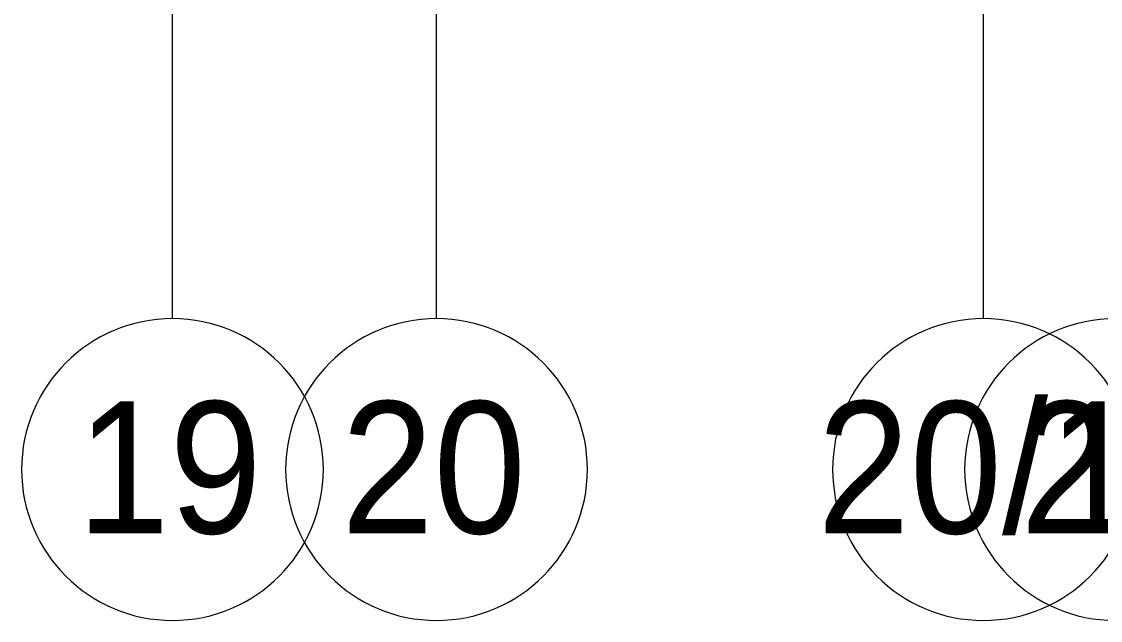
# Model space of a CAD drawing. Header units: millimetres. Extents: x -164500 to 426394, y -23753 to 102118.
# Drawn here: x 218532 to 224252, y -3507 to -332 of the extents above; entities that cross this region are included whole.
import ezdxf

# ---------------------------------------------------------------- set-up
doc = ezdxf.new("R2010")
doc.units = ezdxf.units.MM
doc.layers.add('Оси', color=7, linetype='Continuous', lineweight=9)
doc.layers.add('Оси-1', color=7, linetype='Continuous', lineweight=20)
doc.styles.add('Arial', font='arial.ttf', dxfattribs={"width": 0.9, "height": 700})

# ---------------------------------------------------------------- blocks, each defined once
blk = doc.blocks.new('Ось сетки - D8-29747960-Объем проектирования 2 этажа')
at = {"layer": 'Оси-1'}
for start, end in [(360, 180), (180, 360)]:
    blk.add_arc((0, 0), 4, start, end, dxfattribs=at)

msp = doc.modelspace()

# ---------------------------------------------------------------- linework, layer by layer
at = {"layer": 'Оси'}
for points in [[(219332.123, -1907.2), (219332.123, 3092.8), (219332.123, 22397.13), (219332.123, 27397.13)], [(220732.123, -1907.2), (220732.123, 3092.8), (220732.123, 22397.13), (220732.123, 27397.13)], [(223632.123, -1907.2), (223632.123, 3092.8), (223632.123, 22397.13), (223632.123, 27397.13)]]:
    msp.add_lwpolyline(points, dxfattribs=at)

# ---------------------------------------------------------------- block references
at = {"layer": 'Оси-1', "xscale": 199.9999999999999, "yscale": 199.9999999999999, "zscale": 199.9999999999999}
for p in [(219332.123, -2707.2), (220732.123, -2707.2), (223632.123, -2707.2), (224332.123, -2707.2)]:
    msp.add_blockref('Ось сетки - D8-29747960-Объем проектирования 2 этажа', p, dxfattribs=at)

# ---------------------------------------------------------------- texts
at = {"layer": 'Оси', "char_height": 700, "attachment_point": 1, "style": 'Arial'}
for s, insert, width in [('19', (218826.891, -2345.907), 1212.1515), ('20', (220226.891, -2345.907), 1212.1515), ('20/1', (222751.591, -2345.907), 2121.26512), ('21', (223826.891, -2345.907), 1212.1515)]:
    msp.add_mtext(s, dxfattribs=dict(at, insert=insert, width=width))

doc.saveas('drawing.dxf')
